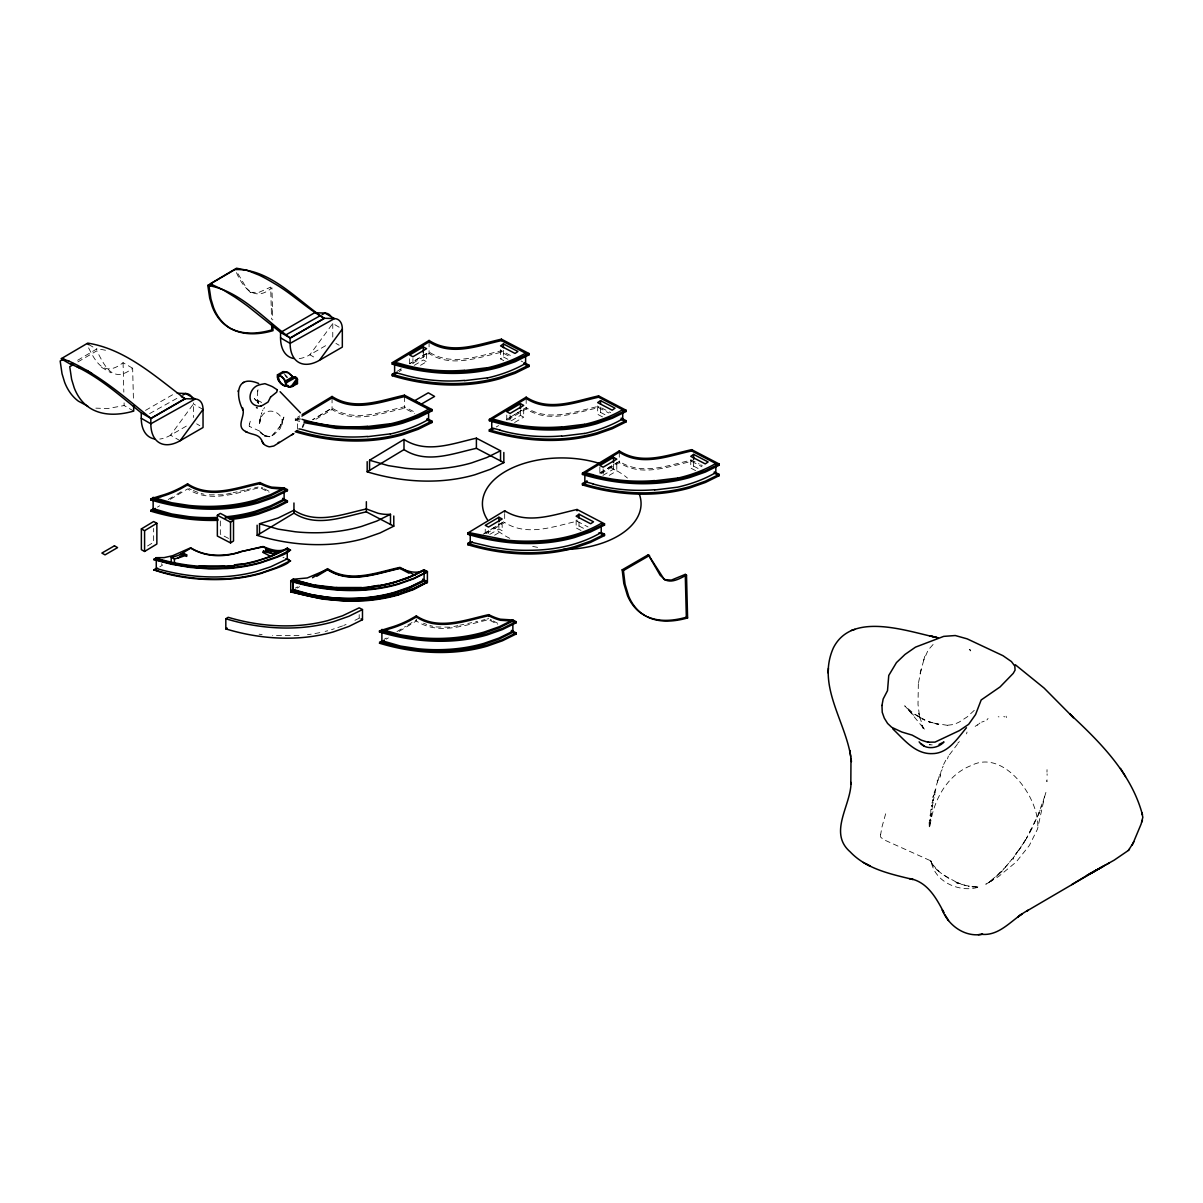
<?xml version="1.0" encoding="UTF-8"?>
<svg xmlns="http://www.w3.org/2000/svg" width="1203" height="1203" viewBox="0 0 1203 1203"><rect width="100%" height="100%" fill="white"/><g stroke="black" fill="none" stroke-linecap="round" stroke-linejoin="round"><path stroke-width="0.75" stroke-dasharray="5 3.75" d="M271.938 435.772L279.773 426.779L284.043 416.734M297.592 428.839L297.622 418.689A14.722 8.496 0 0 1 301.126 419.11M989.678 882.025L985.783 884.22L995.949 878.175A125.368 101.789 -49.4 0 0 999.076 876.115L1016.129 862.04L1029.362 845.453L1037.542 829.002L1044.61 796.702L1037.798 815.529L1026.415 838.521L1027.858 835.739M259.517 423.486L260.254 420.779M1046.986 772.131L1047.031 769.664M261.908 412.524L261.607 413.381M940.851 772.416L939.904 777.709L939.453 776.506M1011.663 859.739L1015.121 855.408L1013.873 856.686M260.013 431.712L263.607 434.884M930.31 860.656L934.039 867.273L932.957 864.912L940.039 872.461L948.926 878.566M259.983 418.945L260.134 419.742L261.096 414.734M931.784 802.912L933.137 802.431L932.22 805.679L931.784 802.912L933.438 800.145L937.047 782.942M281.111 424.343L280.419 425.636L280.75 424.9M1030.309 831.153L1032.039 828.506M930.039 822.912L929.152 822.717L929.317 827.559L930.355 813.86M1041.708 807.213L1041.843 806.085M1036.114 819.243L1034.144 823.86M259.998 419.486L259.683 421.245M880.536 834.265L880.641 837.093L883.378 839.514L930.46 860.701M930.175 825.063C933.513 800.386 947.032 774.747 971.407 765.454C1004.61 748.221 1040.505 799.769 1037.663 828.536M259.622 423.155L260.089 419.877M930.13 815.574L931.227 816.717L932.25 807.363M262.946 409.952L262.48 410.84M945.814 760.236L943.603 764.491M1047.091 773.83L1047.121 775.303M990.986 880.656L1003.001 869.919L1012.039 859.168M929.678 821.047L930.566 819.017M948.37 756.025L947.513 758.852M975.152 726.371L977.633 724.732M937.197 781.048L937.423 779.89L937.648 782.747M272.344 435.411L273.517 434.809A26.496 21.474 -49.3 0 0 274.164 434.343L279.893 428.96A14.767 11.985 -49.4 0 0 280.419 428.118L283.773 417.636L283.427 418.779M282.299 424.343C283.938 410.058 262.675 405.2 260.269 420.749M257.773 390.764L257.081 398.178L258.525 403.531M921.227 669.169L918.16 684.567L918.355 683.199L918.009 704.356L919.784 718.311L918.776 713.229L923.272 728.552L921.167 724.447L924.806 729.77L907.197 708.326L913.874 715.574L904.686 705.815L914.265 713.935L924.536 720.056L914.265 713.935M281.171 424.118L280.75 425.035M1032.264 827.438L1028.73 834.641M249.517 423.952L250.269 421.245M257.532 391.697L258.028 389.727M920.084 673.605L924.746 656.627L923.663 660.267L928.13 650.101L934.746 642.613M1018.355 850.897L1023.933 842.656L1021.873 845.273M930.942 815.213L930.746 809.484L931.814 805.499L932.911 805.439M281.562 423.351L281.983 422.388M1006.61 865.859L1008.64 863.243M265.081 435.651L269.923 436.674M955.964 882.19L966.024 885.649L978.926 887.032M282.54 421.261L282.239 421.757M1005.949 866.355L1005.482 867.258M1038.806 813.89L1039.377 812.326L1038.024 816.04M1046.655 780.777L1046.956 781.679L1047.016 779.83M1018.58 850.025L1014.625 855.859M885.649 813.799L882.055 826.687A339.321 275.427 -49.4 0 0 880.701 834.265M1015.949 854.145L1017.272 852.07M988.445 882.731L990.385 881.062M1023.287 843.378L1027.121 837.634M1021.121 846.701L1019.106 849.965M934.13 794.612L932.791 797.288L934.22 795.153M1045.918 792.401L1042.986 802.145M990.099 881.694L993.272 878.912M986.941 719.935L988.054 718.447M942.28 767.935L943.182 766.206M1015.768 854.356L1016.204 853.544M1039.542 811.333L1040.219 810.1M935.408 789.348L934.16 792.897L935.002 792.627M1029.422 833.138L1030.324 831.484M997.107 875.949L999.994 873.198L998.716 873.964M273.502 434.539L274.089 433.922M995.873 876.882L996.475 875.814M279.743 426.794L278.976 427.877M942.144 769.725L940.911 771.589M932.536 800.717L933.257 799.378M1003.001 869.919L1003.738 868.837M1025.512 839.814L1023.873 842.371M949.423 754.807L957.317 744.311M263.713 408.809L264.645 407.486M339.141 327.201L332.765 323.517L309.878 354.78A41.458 23.94 -60 0 1 299.081 358.644M959.362 741.665L957.633 743.289M977.528 725.274L978.265 724.356M999.528 873.303L1000.264 872.355M974.265 710.356L967.362 716.777L959.137 722.116L954.009 724.447L946.385 725.394L948.175 725.454L932.325 722.883L928.776 721.8L938.626 724.582L926.821 720.958L917.152 715.92M972.746 886.716L978.114 887.438M978.896 723.89L979.919 723.033M1001.107 871.528L1001.603 872.175L1002.249 870.671M990.866 881.333L991.919 880.656M503.771 360.614L500.553 358.93L503.425 356.975L503.425 349.517M602.492 416.87L597.665 414.343L600.538 412.388L600.538 407.351M580.989 530.463L576.147 527.937L579.019 525.982L579.019 522.072M695.605 470.614L690.763 468.102L693.635 466.132L693.635 459.426M966.58 733.89L967.001 732.056M299.622 421.426L295.216 420.133L295.216 418.689L299.833 415.907M295.216 420.133L299.773 417.396M168.209 499.516L174.676 495.621M176.826 494.328L183.277 490.433M157.458 507.095L159.608 505.801M170.36 499.305L187.578 488.929C210.224 503.606 236.314 492.719 259.983 487.651L269.036 492.373M315.938 419.23L332.058 409.516C354.705 424.163 380.78 413.351 404.449 408.238L414.734 413.606M399.155 371.547L401.456 370.163M412.96 363.216L429.08 353.502C451.726 368.118 477.802 357.456 501.471 352.223L510.042 356.689M147.518 545.982L153.653 542.267L153.653 528.433M159.788 566.808L162.465 565.184L161.307 563.771M524.027 408.9L526.177 407.606C548.824 422.223 574.899 411.561 598.583 406.328L600.086 407.11M496.253 426.96L498.553 425.576M507.771 420.027L526.177 408.915C548.824 423.531 574.899 412.87 598.583 407.637L608.868 413.005M295.291 588.132L297.442 586.838M297.171 588.072L299.592 586.628M483.185 534.162L504.674 521.2L484.313 533.485M486.253 533.621L504.674 522.508C527.26 536.764 553.47 526.478 577.064 521.23L588.041 526.959M599.921 473.05L619.289 461.366C641.936 476.012 667.996 465.245 691.68 460.087L699.229 464.012M600.868 473.771L619.289 462.659C641.936 477.32 667.996 466.553 691.68 461.381L701.966 466.749M384.043 639.379L386.208 638.071M396.96 631.59L405.576 626.387M407.727 625.094L416.328 619.906M386.208 639.169L388.358 637.861M399.11 631.38L416.328 620.989C438.975 635.62 465.05 624.943 488.734 619.71L497.786 624.432M329.893 409.366L312.675 419.742L332.058 408.058C354.705 422.719 380.765 411.952 404.449 406.779L415.02 412.298M426.915 353.351L409.697 363.727L429.08 352.043C451.726 366.674 477.802 356.013 501.471 350.78L512.027 356.283M599.906 473.035L617.139 462.659M77.609 360.298L97.263 348.644L107.638 350.674M414.208 365.366L423.306 359.983L426.584 361.727L426.584 352.404M420.509 365.306L426.584 361.727M511.305 420.779L520.418 415.396L523.696 417.125L523.696 407.065M514.583 422.509L523.696 417.125M489.801 534.373L498.899 529.004L502.177 530.734L502.177 524.854M494.598 535.215L502.177 530.734M602.898 475.426L613.515 469.155L616.793 470.884L616.793 460.824M609.199 475.365L616.793 470.884M77.924 361.892L96.811 350.81C104.751 365.953 112.586 384.283 132.646 368.223L133.458 400.358M145.518 410.388L173.202 394.404M186.315 426.118L170.57 435.2A41.458 23.94 -60 0 1 159.788 439.065M325.607 345.697L309.878 354.78L316.254 358.464M149.578 413.621L177.307 398.133M359.396 618.101L352.795 621.395M132.646 368.223L123.067 362.689C104.09 377.742 95.864 362.404 88.27 347.216M984.189 721.198L981.648 722.131M343.712 625.44L346.058 624.492M269.637 436.749L268.449 436.569M342.554 625.921L331.532 629.68M977.543 887.408C960.4 892.431 935.167 882.761 931.302 861.889M133.728 411.065L124.15 405.546L107.789 408.539L95.849 408.148M486.929 619.079L488.734 618.628M258.179 487.02L254.51 487.922M485.11 619.545L481.395 620.432M269.307 436.749L263.397 436.042L260.119 432.012M250.75 488.809L246.916 489.696M968.355 886.536L969.182 886.355M475.666 621.756L477.591 621.319M244.976 490.132L239.081 491.425M471.771 622.628L467.817 623.5M231.111 493.155L225.096 494.433M233.111 492.734L237.096 491.862M459.862 625.229L463.847 624.357M457.862 625.65L453.847 626.507M223.066 494.809L206.826 494.839M449.727 627.199L435.576 626.913M299.006 635.53L272.555 635.59M975.332 887.092L976.52 887.273M932.205 744.913L929.197 744.717L930.084 744.777M259.111 634.207L262.104 634.582M932.445 800.01L933.438 800.145M991.212 880.506L992.054 880.626M958.941 883.228L956.505 882.822L959.708 883.543M998.219 716.747L998.986 716.883M930.746 809.484L931.949 809.724M261.622 402.434L254.51 398.719L256.224 400.539L254.284 398.479L258.224 403.155L257.803 402.313M267.607 436.433L266.119 436.012M259.683 431.11L249.337 426.343M201.127 493.456L204.059 494.253M429.877 625.515L432.809 626.312M295.216 418.689L299.622 419.982M961.002 884.16L968.189 886.19M250.314 292.344L258.991 292.344L270.72 287.096L271.532 319.231M198.029 492.433L192.435 490.147M423.501 623.229L426.779 624.492M1003.783 716.462L1004.776 716.928M188.811 488.433L191.277 489.636M971.949 886.566L973.152 887.182M521.079 361.005L522.598 361.787M601.605 407.907L610.658 412.629M503.425 356.975L508.252 359.486M600.538 412.388L605.365 414.9M700.732 464.809L702.251 465.591M693.635 466.132L698.462 468.659M579.019 525.982L583.846 528.508M261.487 487.35L262.991 488.132M264.51 488.914L270.54 492.072M490.238 619.41L491.741 620.207M493.26 620.989L499.29 624.131M282.931 557.2L284.103 557.816M228.57 538.433L220.329 534.147L220.329 520.298M265.096 435.606L262.239 433.997M956.039 881.979L942.175 874.19M335.953 343.411L339.141 345.246M271.216 308.494L272.479 309.216M285.743 376.253L287.276 377.366L285.186 374.374M203.036 409.456L193.457 403.937A20.737 11.97 -60 0 0 193.427 402.855M88.661 344.524L96.917 349.291M101.503 367.321L111.067 372.84M196.66 423.832L199.848 425.682M180.149 440.734L170.57 435.2L193.457 403.937L193.457 417.486M256.901 400.614L258.465 401.486L256.299 400.193M929.152 822.717L930.31 823.469M250.374 292.419L246.826 288.69L237.171 272.374M934.114 794.01L935.077 794.852M935.272 868.04L937.257 870.25M260.72 432.674L261.487 433.456M937.167 869.799L938.881 871.739M249.292 426.268L249.186 425.546A71.503 58.015 -49.5 0 1 249.547 423.952M285.577 376.028L284.525 374.313M932.475 864.611L931.874 863.468M931.814 805.499L932.49 806.672L932.22 805.679M236.465 272.63C243.036 287.728 254.735 302.539 271.938 287.803L272.75 319.938M939.738 774.461L940.265 775.965M938.175 780.567L939.017 776.567M261.337 414.238L261.517 413.396M1006.114 716.176L1006.4 717.574M929.799 825.739L929.573 824.461L929.829 826.19M1013.437 857.348L1013.543 859.153M123.067 362.689L123.819 392.148M124.089 402.87L124.15 405.546M691.68 460.163L691.68 461.381M690.763 459.711L690.763 468.102M619.289 452.223L619.289 462.659M613.515 464.117L613.515 469.155M603.139 468.884L603.139 475.591M599.861 467.14L599.861 473.862M598.583 406.328L598.583 407.637M597.665 405.952L597.665 414.343M577.064 519.937L577.064 521.23M576.147 520.117L576.147 527.937M526.177 398.479L526.177 408.915M520.418 410.373L520.418 415.396M510.042 415.125L510.042 421.832M506.764 415.065L506.764 420.103M504.674 513.591L504.674 522.508M501.471 350.78L501.471 352.223M500.553 349.607L500.553 358.93M498.899 523.125L498.899 529.004M488.523 530.959L488.523 533.576M485.245 529.23L485.245 533.14M429.08 341.893L429.08 353.502M423.306 352.524L423.306 359.983M416.328 619.545L416.328 620.989M412.93 358.599L412.93 364.193M409.652 358.72L409.652 364.314M404.449 396.644L404.449 408.238M359.186 614.613L359.186 617.996M332.765 323.517L332.765 337.051M332.058 397.907L332.058 409.516M327.697 630.763A99.293 57.323 0 0 1 325.111 631.425M319.818 632.613A99.293 57.323 0 0 1 307.502 634.673M537.591 547.35A79.338 45.804 0 0 1 530.523 545.831M509.801 538.342A79.338 45.804 0 0 1 495.004 528.493M609.289 467.065A79.338 45.804 0 0 1 627.44 478.057M287.186 377.11A5.293 3.053 -60 0 1 286.329 376.825M401.095 368.93L396.795 371.516L401.08 368.93M521.876 410.208L506.809 419.291L521.876 410.208M970.069 649.876L969.287 649.319L970.731 650.913L970.069 649.876M931.648 862.671L930.881 860.912L931.618 862.611"/><path stroke-width="1.5" d="M259.502 533.906L259.532 523.756L278.043 518.057L293.953 510.237C316.615 524.884 342.675 514.117 366.359 508.959L378.088 513.29A74.812 45.323 57.4 0 0 386.885 514.418L390.494 514.298L390.494 524.448M311.803 584.673L293.126 579.275L290.735 580.733L290.735 590.868L293.111 589.425L293.126 579.275L307.276 577.951L327.562 569.38C350.208 584.041 376.283 573.26 399.967 568.102C407.351 571.199 416.689 574.598 424.103 569.816L427.396 571.53L427.396 581.681L413.712 588.447L398.404 593.846M369.547 470.373L369.562 460.223L403.997 439.456C426.644 454.072 452.719 443.411 476.403 438.178L500.538 450.764L500.538 460.914M394.614 372.825L394.629 364.359M470.238 541.982L492.042 547.064L507.305 549.335A109.864 63.428 0 0 0 530.854 550.267C555.275 550.042 579.921 544.854 601.214 532.523L604.507 534.237L604.507 535.546L590.432 542.463L574.628 547.951A103.187 59.579 0 0 1 548.373 552.974C521.32 555.816 493.816 552.598 467.847 544.733L467.847 543.425L470.238 541.982L470.238 534.373M621.214 418.133L626.011 420.629L626.011 421.937L612.327 428.704L597.019 434.103A103.503 59.759 0 0 1 562.643 440.012C537.936 441.636 513.004 438.328 489.35 431.125L489.35 429.832L491.756 428.373L491.741 421.065M584.853 474.824L584.823 482.132A14.722 8.496 0 0 1 588.342 482.553L593.064 483.847M269.788 446.719C269.998 447.321 262.6 445.321 262.194 441.486L262.54 442.057C259.081 433.215 252.871 435.591 245.562 431.486C235.683 426.644 245.096 416.509 242.961 409.561L243.051 410.238C235.217 395.576 235.923 373.983 258.705 383.486M978.28 934.686L982.671 934.19C965.377 937.738 948.445 925.724 942.265 909.919L943.844 912.566C936.37 898.16 927.227 881.619 909.663 878.596L913.032 879.498C890.927 874.145 866.371 869.047 850.19 851.859C828.01 832.611 851.032 805.529 851.032 782.461L850.822 784.07L850.987 758.416L851.408 761.604C847.664 723.469 816.04 686.853 833.333 647.981C851.739 611.289 906.25 631.064 936.445 637.455L929.513 635.755L937.994 637.755M238.149 391.561L238.209 390.569M828.16 672.958L828.416 668.266M1092.79 872.085L1114.158 860.16L1128.384 850.446L1133.091 843.183L1141.136 824.025L1142.85 817.213L1141.782 812.912L1142.474 814.837C1131.391 773.303 1100.264 742.341 1069.798 713.95L1073.482 717.74L1044.084 688.056L1015.287 664.718M1141.858 822.01L1142.444 820.055M303.818 424.133L302.554 427.125M1132.038 845.318L1133.797 841.709M71.022 364.178C97.443 375.396 119.187 394.975 141.262 412.855L141.262 418.283L150.826 423.802A41.458 23.94 -60 0 0 180.149 440.734L203.036 409.456A20.737 11.97 -60 0 0 195.202 399.005L185.623 393.486L177.262 393.231M287.953 386.223C282.013 386.81 278.149 380.795 278.389 375.411L283.983 372.178L287.382 372.569A7.143 4.752 47.7 0 1 289.006 373.381L293.577 377.426L286.284 381.637L285.322 381.08L292.615 376.87L294.825 376.93A4.436 2.556 -60 0 1 296.494 379.171L297.442 379.712L292.54 386.404L291.607 385.862A8.872 5.128 -60 0 1 285.322 382.238L283.773 378.915A9.353 5.278 61.8 0 0 281.201 376.599L277.442 374.87L283.036 371.637L286.329 371.787A9.007 5.985 51.2 0 1 288.314 372.614L293.577 377.426L295.788 377.486A4.436 2.556 -60 0 1 297.472 379.727M280.555 337.863L290.118 343.381A41.458 23.94 -60 0 0 319.442 360.314L342.329 329.036A20.737 11.97 -60 0 0 334.494 318.584L324.93 313.066L314.63 312.75L280.555 332.419L280.555 337.863A41.458 23.94 -60 0 0 293.833 358.524M286.494 549.23L287.246 548.222C298.69 551.801 264.525 561.094 261.547 562.628A103.503 59.759 0 0 1 227.172 568.553L208.811 568.869L190.209 567.44L171.773 564.312L153.879 559.666L156.285 557.681L164.104 557.621L172.6 555.726L190.706 547.786C205.743 557.23 223.743 556.493 240.224 552.177M423.351 570.823L424.103 569.816L424.103 580.508L407.471 588.432L392.614 593.274A99.293 57.323 0 0 1 368.193 597.68C342.99 600.177 317.366 597.229 293.126 589.981L290.735 591.966L322.419 599.094L345.667 601.169L364.028 600.838A103.503 59.759 0 0 0 398.404 594.929M966.46 727.755C957.483 738.431 948.159 753.469 932.4 753.619C915.288 754.386 904.009 739.439 892.837 728.958M1128.384 850.446L1129.497 849.138M270.57 397.05L268.058 402.058L263.382 404.87A12.571 7.248 0 0 1 262.495 405.351L261.171 405.922M270.6 397.035L276.705 392.148L277.352 389.862M503.425 343.923L500.553 345.878L515.049 353.441L517.922 351.487L503.425 343.923L503.425 347.652M600.538 400.644L597.665 402.599L612.162 410.163L615.019 408.193L600.538 400.644L600.538 403.997M579.019 514.237L576.147 516.207L590.643 523.756L593.515 521.801L579.019 514.237L579.019 518.162M693.635 454.388L690.763 456.358L705.259 463.907L708.131 461.952L693.635 454.388L693.635 459.426M217.352 515.275L220.329 513.38L233.517 520.252L233.517 541.019L230.54 542.914L217.352 536.042L217.352 515.275L230.54 522.147L233.517 520.252M269.773 555.936L263.171 552.493L266.149 550.598L265.788 549.741M287.246 548.222C279.833 553.004 270.51 549.591 263.111 546.508L240.224 551.816M291.562 434.93L273.788 446.012L270.51 446.629M225.818 618.748L228.194 617.304C252.435 624.552 278.058 627.515 303.276 625.004A99.293 57.323 0 0 0 327.697 620.613L342.554 615.771L359.186 607.846L362.479 609.56L362.479 619.71L348.795 626.477L333.487 631.861A103.503 59.759 0 0 1 299.111 637.785C274.404 639.394 249.472 636.086 225.818 628.898L225.818 618.748C249.472 625.936 274.404 629.259 299.111 627.635A103.503 59.759 0 0 0 333.487 621.71L348.795 616.327L362.479 609.56M225.818 628.898L227.156 628.086M150.751 498.824L160.976 495.621A148.841 84.015 -61.1 0 0 180.691 487.696L187.578 483.847C210.224 498.538 236.314 487.636 259.983 482.568L261.698 483.426A68.03 41.218 57.4 0 0 271.713 487.14L284.119 487.907L287.412 489.621L287.412 490.719L273.728 497.486L258.419 502.869A103.503 59.759 0 0 1 224.044 508.794C199.337 510.418 174.405 507.095 150.751 499.907L150.751 498.824C174.405 506.012 199.337 509.32 224.044 507.696A103.503 59.759 0 0 0 258.419 501.786L273.728 496.388L287.412 489.621M150.751 499.907L160.976 496.704M302.133 414.524L332.058 396.464C354.705 411.11 380.78 400.358 404.449 395.185L431.892 409.486L431.892 410.945L418.193 417.712L402.885 423.095A103.503 59.759 0 0 1 368.509 429.02L336.193 428.418L304.073 422.629M301.923 416.088L332.058 397.907C354.705 412.539 380.78 401.877 404.449 396.644L431.892 410.945M392.238 362.674L429.08 340.449C451.726 355.08 477.802 344.404 501.471 339.171L528.899 353.471L528.899 354.93L515.215 361.697L499.907 367.08A103.503 59.759 0 0 1 465.531 373.005C440.824 374.629 415.907 371.306 392.238 364.118L392.238 362.674C415.892 369.862 440.824 373.171 465.531 371.547A103.503 59.759 0 0 0 499.907 365.637L515.215 360.238L528.899 353.471M392.238 364.118L429.08 341.893C451.726 356.554 477.786 345.787 501.471 340.629L528.899 354.93M217.969 520.313C195.247 521.094 172.48 517.741 150.751 511.14L153.142 508.613L171.818 513.997L188.931 516.643A109.623 63.293 0 0 0 216.194 517.47M150.751 511.14L155.307 508.403M297.517 430.343L295.216 431.727C318.885 438.93 343.802 442.238 368.509 440.614A103.503 59.759 0 0 0 402.885 434.704L418.193 429.306L431.892 422.539L431.892 421.095L427.08 418.584M524.102 362.569L528.899 365.08L528.899 366.524L515.215 373.291L499.907 378.689A103.503 59.759 0 0 1 465.531 384.599C440.824 386.223 415.907 382.915 392.238 375.712L392.238 374.268L394.644 372.825A14.722 8.496 0 0 1 398.133 373.246L402.855 374.539A103.909 59.985 0 0 0 464.493 380.404M392.238 375.712L396.84 372.945M141.368 528.914L153.653 521.516L156.856 523.275L156.856 544.042L144.586 551.455L141.368 549.681L141.368 528.914L144.586 530.688L156.856 523.275M153.879 559.666L156.27 558.222C180.51 565.485 206.134 568.433 231.337 565.921A99.293 57.323 0 0 0 255.773 561.53L270.615 556.688L287.246 548.763L290.54 550.478M153.879 569.816L156.195 568.418C180.48 575.545 206.104 578.628 231.337 576.072A99.293 57.323 0 0 0 255.773 571.681L270.615 566.839L287.246 558.914C298.69 562.493 264.525 571.786 261.547 573.335A103.503 59.759 0 0 1 227.172 579.244C202.63 580.628 176.48 578.026 153.879 569.816C177.533 577.004 202.465 580.327 227.172 578.703A103.503 59.759 0 0 0 261.547 572.793L276.855 567.395L290.54 560.628M153.879 570.357L157.638 568.102M180.119 554.538L190.706 548.147C205.096 556.794 222.495 557.591 238.224 552.598M177.352 558.357L183.488 554.658L183.488 553.245A114.45 64.616 -61.1 0 1 171.202 557.515L171.217 562.057M257.126 525.2L257.126 535.35L293.953 513.14C316.615 527.816 342.69 516.914 366.359 511.861L393.787 526.162L393.787 516.012M367.171 461.666L367.171 471.817L403.997 449.606C426.644 464.253 452.719 453.486 476.403 448.328L503.831 462.629L503.831 452.478M489.35 419.381L526.177 397.17C548.824 411.787 574.899 401.125 598.583 395.892L626.011 410.193L626.011 411.501L612.327 418.268L597.019 423.651A103.503 59.759 0 0 1 562.643 429.576C537.936 431.2 513.004 427.892 489.35 420.689L489.35 419.381C513.004 426.584 537.936 429.892 562.643 428.268A103.503 59.759 0 0 0 597.019 422.358L612.327 416.96L626.011 410.193M489.35 420.689L526.177 398.479C548.824 413.095 574.899 402.434 598.583 397.201L626.011 411.501M489.35 431.125L493.952 428.358M424.103 569.816L410.403 576.583L395.11 581.966A103.503 59.759 0 0 1 360.735 587.891L356.178 588.132A109.623 63.293 0 0 1 328.915 587.32L315.938 585.485L293.126 579.831L290.735 581.275C314.389 588.462 339.321 591.771 364.028 590.147A103.503 59.759 0 0 0 398.404 584.237M312.494 577.741L327.562 568.658C350.208 583.335 376.298 572.448 399.967 567.38L415.05 575.245M290.735 591.966L294.494 589.696M316.81 576.237L327.562 569.741C350.208 584.387 376.283 573.636 399.967 568.463L409.02 573.184M467.847 532.989L504.674 510.764C527.26 525.019 553.47 514.734 577.064 509.486L604.507 523.801L604.507 525.094L590.432 532.027L574.628 537.5A103.187 59.579 0 0 1 548.373 542.538C521.32 545.38 493.816 542.162 467.847 534.297L467.847 532.989C493.816 540.854 521.32 544.087 548.373 541.23A103.187 59.579 0 0 0 574.628 536.207L590.432 530.718L604.507 523.801M467.847 534.297L470.238 532.839L507.32 540.192A109.864 63.428 0 0 0 530.869 541.124C555.29 540.899 579.936 535.711 601.214 523.38L604.507 525.094M582.447 473.14L619.289 450.914C641.936 465.576 668.011 454.809 691.68 449.651L719.123 463.952L719.123 465.26L705.424 472.027L690.116 477.411A103.503 59.759 0 0 1 655.74 483.32C631.034 484.944 606.117 481.636 582.447 474.448L582.447 473.14C606.117 480.328 631.034 483.651 655.74 482.027A103.503 59.759 0 0 0 690.116 476.102L705.424 470.719L719.123 463.952M582.447 474.448L619.289 452.223C641.936 466.884 668.011 456.072 691.68 450.945L719.123 465.26M467.847 544.733L472.448 541.951M714.311 471.877L719.123 474.388L719.123 475.696L705.424 482.463L690.116 487.847A103.503 59.759 0 0 1 655.74 493.771C631.034 495.38 606.117 492.072 582.447 484.884L582.447 483.576L587.004 480.839M582.447 484.884L587.064 482.102M379.501 630.883L389.712 627.695A148.841 84.015 -61.1 0 0 409.441 619.771L416.328 615.921C438.975 630.567 465.05 619.801 488.734 614.643L490.448 615.5A68.03 41.218 57.4 0 0 500.448 619.214L512.869 619.981L516.162 621.695L516.162 622.778L502.463 629.545L487.155 634.943A103.503 59.759 0 0 1 452.779 640.853C428.073 642.477 403.155 639.169 379.501 631.966L379.501 630.883C403.155 638.071 428.073 641.394 452.779 639.77A103.503 59.759 0 0 0 487.17 633.861L502.463 628.462L516.162 621.695M379.501 631.966L389.712 628.778A148.841 84.015 -61.1 0 0 409.441 620.853L416.328 617.004C438.975 631.65 465.05 620.883 488.734 615.725L490.448 616.583A68.03 41.218 57.4 0 0 500.448 620.297L512.869 621.064L516.162 622.778M511.365 630.432L516.162 632.928L516.162 634.011L502.463 640.778L487.155 646.176A103.503 59.759 0 0 1 452.779 652.086C428.073 653.71 403.155 650.402 379.501 643.214L381.892 640.673L400.569 646.071L417.682 648.718A109.623 63.293 0 0 0 444.945 649.53L449.486 649.289A103.503 59.759 0 0 0 483.877 643.379L499.17 637.981L512.869 631.214M379.501 643.214L384.043 640.462M72.691 363.216L71.052 364.193L73.954 365.336M981.693 934.295C1000.55 936.22 1012.715 918.16 1028.024 910.325L1026.986 910.927L1102.956 866.461L1090.098 873.694L1098.083 869.213M1071.723 884.611L1091.858 872.521L1086.715 875.513M423.306 346.945L409.652 355.005L412.93 356.735L426.584 348.675L423.306 346.945L423.306 352.524M520.418 403.652L506.764 411.712L510.042 413.456L523.696 405.396L520.418 403.652L520.418 408.689M498.899 517.26L485.245 525.32L488.523 527.049L502.177 518.989L498.899 517.26L498.899 521.666M613.515 457.411L599.861 465.471L603.139 467.2L616.793 459.14L613.515 457.411L613.515 462.448M68.872 361.065L61.518 358.539L87.744 343.126C125.593 349.081 155.488 376.614 185.127 398.825L151.037 418.494C125.217 397.396 99.503 374.99 68.887 361.08M73.022 364.78L69.744 366.704L71.624 379.366L74.21 387.832A103.608 59.819 -60 0 0 87.969 406.704C101.112 416.358 118.796 415.396 133.728 411.065L133.593 405.712M212.314 284.359L209.036 286.284L210.931 298.945L213.502 307.412A103.608 59.819 -60 0 0 227.277 326.284L229.457 327.757M292.645 434.238L293.517 433.727M63.428 359.111L60.165 361.02L62.03 373.727L64.616 382.238A103.608 59.819 -60 0 0 78.406 401.17L87.774 406.148M207.803 285.412L234.856 269.607C269.622 267.983 297.427 300.464 324.419 318.404L290.344 338.073C264.389 319.427 240.51 290.84 207.803 285.412L209.683 298.133L212.254 306.63A103.608 59.819 -60 0 0 226.044 325.577C239.427 335.772 257.622 335.216 273.021 330.645L272.886 325.291M293.727 433.606L291.442 434.99L293.352 433.877M263.728 550.929L263.171 552.493M150.826 418.373L184.901 398.689L195.202 399.005L150.826 423.802L150.826 418.373L141.262 412.855M290.118 337.953L324.208 318.269L334.494 318.584L290.118 343.381L290.118 337.953L280.555 332.419L248.269 306.585A57.428 6.932 38.9 0 0 234.811 297.081L223.141 289.863L210.345 283.773L236.555 268.224L246.931 270.254L259.292 275.201A53.985 11.368 35.9 0 1 273.592 283.066C291.547 293.246 306.329 308.103 324.208 318.269M180.149 440.734L203.036 427.516L203.036 409.456M319.442 360.314L342.329 347.096L342.329 329.036M297.442 379.712L297.472 383.592L292.54 386.404A8.872 5.128 -60 0 1 286.269 382.78L286.269 381.622L293.562 377.411M296.494 383.035L291.607 385.862L296.494 379.171L296.494 383.035L297.442 383.577M414.494 400.794L428.313 392.81L434.584 396.434L420.779 404.419M646.327 616.387L640.597 612.838A103.503 59.759 -60 0 1 627.41 595.44L623.801 583.485L622.177 569.831L648.312 554.733L663.921 578.944M622.177 569.831L623.425 570.553L649.56 555.455M1090.083 873.799L1106.219 864.551M1107.316 864.055L1108.971 863.107M286.103 334.75L319.381 316.163M322.148 314.615L324.93 313.066A20.737 11.97 -60 0 1 331.141 316.72M182.856 395.035L185.623 393.486A20.737 11.97 -60 0 1 192.285 397.967M431.892 409.486L418.193 416.253L402.885 421.651A103.503 59.759 0 0 1 368.509 427.561L336.193 426.975L304.073 421.185M284.119 499.14L270.419 505.907L255.126 511.305A103.503 59.759 0 0 1 225.247 516.854M528.899 365.08L515.215 371.847L499.907 377.231A103.503 59.759 0 0 1 465.531 383.156C440.824 384.78 415.907 381.456 392.238 374.268M230.029 519.516A103.503 59.759 0 0 0 258.419 514.117L277.307 507.155L287.412 501.952L287.412 500.869L273.728 507.636L258.419 513.019A103.503 59.759 0 0 1 228.54 518.583M431.892 421.095L418.193 427.862L402.885 433.245A103.503 59.759 0 0 1 368.509 439.17C344.314 440.749 319.908 437.621 296.69 430.719M290.54 549.936L276.855 556.703L261.547 562.087A103.503 59.759 0 0 1 227.172 568.011C202.465 569.636 177.533 566.327 153.879 559.124M500.538 450.764L486.839 457.531L471.531 462.914A103.503 59.759 0 0 1 437.155 468.839L432.614 469.08A109.623 63.293 0 0 1 405.351 468.268L388.238 465.621L369.562 460.223M390.494 514.298L376.81 521.064L361.501 526.448A103.503 59.759 0 0 1 327.126 532.373L322.584 532.613A109.623 63.293 0 0 1 295.306 531.786L278.194 529.155L259.532 523.756M503.831 462.629L490.132 469.396L474.839 474.779A103.503 59.759 0 0 1 440.463 480.704C415.757 482.328 390.825 479.02 367.171 471.817M393.787 526.162L380.103 532.929L364.795 538.312A103.503 59.759 0 0 1 330.419 544.237C305.712 545.861 280.78 542.538 257.126 535.35M626.011 420.629L612.327 427.396L597.019 432.794A103.503 59.759 0 0 1 562.643 438.704C537.936 440.328 513.004 437.02 489.35 429.832M427.396 571.53L413.712 578.297L398.404 583.696M424.103 579.966L410.403 586.733L395.11 592.117A103.503 59.759 0 0 1 360.735 598.041L356.178 598.282A109.623 63.293 0 0 1 328.915 597.47L311.803 594.823L293.126 589.425M424.103 581.049L410.403 587.816L395.11 593.214A103.503 59.759 0 0 1 360.735 599.124L356.178 599.38A109.623 63.293 0 0 1 328.915 598.553L311.803 595.906L293.126 590.523M398.404 594.929L413.712 589.545L427.396 582.222L413.712 588.989L398.404 594.387M719.123 474.388L705.424 481.155L690.116 486.538A103.503 59.759 0 0 1 655.74 492.463C631.034 494.087 606.117 490.764 582.447 483.576M512.869 621.064L499.17 627.831L483.862 633.214A103.503 59.759 0 0 1 449.486 639.139L444.945 639.379A109.623 63.293 0 0 1 417.682 638.567L400.569 635.921L381.892 630.522M516.162 632.928L502.463 639.695L487.155 645.094A103.503 59.759 0 0 1 452.779 651.003C428.073 652.627 403.155 649.319 379.501 642.116M645.064 615.665C657.936 623.154 673.8 621.876 687.59 617.936L686.507 575.094L685.259 574.372L671.334 580.117L664.853 579.62M686.507 575.094C679.83 578.523 670.958 584.056 663.695 578.989M604.507 534.237L590.432 541.17L574.628 546.643A103.187 59.579 0 0 1 548.373 551.666C521.32 554.523 493.816 551.29 467.847 543.425M261.156 405.922L259.743 406.133A3.338 1.925 0 0 1 259.096 406.163C245.247 405.261 248.63 386.614 260.284 384.659A2.977 1.714 0 0 0 260.765 384.479L264.946 383.667L270.419 385.787A44.857 25.895 0 0 0 272.449 386.689L277.337 389.847M183.488 554.658L186.691 556.433L186.691 554.884L184.886 555.621A113.157 63.879 -61.1 0 1 177.142 558.252L174.42 558.899L171.217 557.485M939.017 744.416L943.979 741.965C937.588 748.883 925.062 750.191 919.122 741.845M398.404 584.237L413.712 578.838L427.396 572.072L424.103 570.357L407.471 578.282L392.614 583.124A99.293 57.323 0 0 1 368.193 587.53L341.953 588.222L315.096 585.139M243.021 382.599L243.803 382.374M851.258 630.432L854.942 629.364M687.59 617.936L686.342 617.214C673.77 620.778 659.755 622.162 647.455 616.823M487.38 367.712L464.569 370.509M487.38 377.862L464.553 380.659M390.358 423.727L367.547 426.524M390.358 433.877L367.532 436.674M584.493 424.283L561.681 427.08M584.493 433.426L561.666 436.223M238.224 552.237L263.111 546.869L272.149 551.576M677.59 478.042L654.778 480.824M241.968 563.726L234.48 564.899M378.81 585.32L371.336 586.493M282.991 489.2L271.713 488.238A68.03 41.218 57.4 0 1 261.698 484.523L259.983 483.666C236.299 488.764 210.224 499.621 187.578 484.929L180.691 488.794A148.841 84.015 -61.1 0 1 160.976 496.704M654.763 489.967L677.59 487.17A110.706 63.924 0 0 0 715.74 472.614M224.66 565.921L199.127 565.921M361.517 587.53L335.983 587.515M217.969 519.23C195.247 519.997 172.48 516.658 150.751 510.057M275.412 551.56C283.953 550.688 272.855 554.824 269.983 552.929A60.721 36.797 57.4 0 1 263.171 551.245M928.596 742.191L927.708 741.83M277.442 374.87C277.051 380.84 281.983 386.975 288.359 385.592C282.449 388.855 273.186 375.201 279.652 375.396A10.932 6.165 61.2 0 1 281.863 376.704L286.284 381.637M302.133 419.336L305.848 420.403A103.909 60 0 0 0 367.486 426.268M929.513 635.755L930.505 636.011M290.735 580.733C314.389 587.921 339.321 591.229 364.028 589.605A103.503 59.759 0 0 0 398.404 583.696M290.735 590.868C314.389 598.071 339.321 601.38 364.028 599.756A103.503 59.759 0 0 0 398.404 593.846M290.735 591.425C314.389 598.613 339.321 601.921 364.028 600.297A103.503 59.759 0 0 0 398.404 594.387M61.473 358.509L65.037 359.607M499.952 430.088L495.23 428.809A14.722 8.496 0 0 0 491.756 428.373M593.079 474.719L588.357 473.426A14.722 8.496 0 0 0 584.853 473.005M153.142 498.463L171.818 503.846L188.931 506.493A109.623 63.293 0 0 0 216.194 507.32L220.751 507.064A103.503 59.759 0 0 0 255.126 501.155L270.419 495.771L284.119 489.004L287.412 490.719M256.48 407.591L257.337 407.997M230.525 328.374C243.232 335.051 258.434 333.742 271.803 329.938L271.667 324.584M77.052 366.735L80.345 368.389M186.691 554.884L183.488 553.245M523.756 363.847L528.899 366.524M620.868 419.261L626.011 421.937M713.981 473.005L719.123 475.696M426.749 419.862L431.892 422.539M599.019 532.673L604.507 535.546M282.615 498.358L287.412 500.869M282.615 499.44L287.412 501.952M422.599 579.184L427.396 581.681M424.103 580.508L427.396 582.222M422.599 580.267L427.396 582.778M511.365 631.515L516.162 634.011M274.404 552.748L275.532 553.35M285.863 558.733L290.54 561.169M266.149 550.598L272.735 554.027M361.035 618.959L362.479 619.71M246.164 431.817L246.976 432.238L245.562 431.486M866.205 863.995L870.01 866.01L863.348 862.461M416.073 401.697L419.2 403.501M181.322 396.629L184.901 398.689M87.263 343.712L88.842 344.629M61.293 358.9L71.082 364.554M86.917 370.404L92.105 373.622M644.026 615.049L641.846 613.56A103.503 59.759 -60 0 1 628.658 596.162L625.064 584.207L623.425 570.553M664.943 579.711L660.146 575.26L648.312 554.733M920.942 743.529L923.994 745.935M280.073 391.697L300.449 412.794M293.126 579.275L293.908 580.222M156.285 557.681L157.052 558.613M1120.489 768.401L1125.527 776.536M947.723 919.318L948.49 920.551M263.517 443.742L262.78 442.539L263.427 443.591M945.032 914.866L948.084 919.889M850.115 752.913L849.724 750.371L850.671 756.356M242.69 407.877L242.901 409.14M685.259 574.372L686.342 617.214M715.83 465.366L715.83 472.674M691.68 449.651L691.68 450.945M622.718 411.606L622.718 418.915M619.289 450.914L619.289 452.223M601.214 527.952L601.214 532.523M598.583 395.892L598.583 397.201M577.064 509.486L577.064 510.794M526.177 397.17L526.177 398.479M525.606 354.9L525.606 363.366A110.706 63.924 0 0 1 487.441 377.953M512.869 621.695L512.869 619.981L499.17 626.748L483.862 632.131A103.503 59.759 0 0 1 449.486 638.056L444.945 638.297A109.623 63.293 0 0 1 417.682 637.47L400.569 634.838L381.892 629.44L381.892 631.154M512.869 623.605L512.869 632.297L499.17 639.064L483.862 644.462A103.503 59.759 0 0 1 449.486 650.372L444.945 650.628A109.623 63.293 0 0 1 417.682 649.8L400.569 647.154L381.892 641.755L381.892 632.432M504.674 510.764L504.674 512.072M501.471 339.171L501.471 340.629M488.734 614.643L488.734 616.447M476.403 438.178L476.403 448.328M429.08 340.449L429.08 341.893M428.584 412.614L428.584 419.381A110.706 63.924 0 0 1 390.419 433.967M416.328 615.921L416.328 617.545M404.449 395.185L404.449 396.644M403.997 439.456L403.997 449.606M366.359 501.711L366.359 511.861M332.058 396.464L332.058 397.907M293.953 502.989L293.953 513.14M293.126 579.831L293.126 589.981M287.246 548.763L287.246 558.914M284.119 489.636L284.119 487.907L270.419 494.674L255.126 500.072A103.503 59.759 0 0 1 220.751 505.982L216.194 506.237A109.623 63.293 0 0 1 188.931 505.41L171.818 502.764L153.142 497.365L153.142 499.095M284.119 491.531L284.119 500.237L270.419 507.004L255.126 512.388A103.503 59.759 0 0 1 225.247 517.952M259.983 482.568L259.983 484.207M230.54 522.147L230.54 542.914M187.578 483.847L187.578 485.486M174.42 558.899L174.42 563.831M156.27 558.222L156.27 568.372M153.142 499.726L153.142 509.696L171.818 515.095L188.931 517.726A109.623 63.293 0 0 0 216.194 518.553M144.586 530.688L144.586 551.455M287.397 548.297A112.48 63.368 -0.6 0 1 242.224 564.177M198.841 567.079A124.947 74.466 -0.6 0 1 155.548 558.463M234.72 565.515A101.338 59.323 -0.3 0 1 224.811 566.568M275.427 551.606A57.368 34.767 57.4 0 1 266.149 549.485M424.253 569.906A112.48 63.368 -0.6 0 1 379.065 585.771M335.697 588.688A124.947 74.466 -0.6 0 1 292.389 580.057M371.577 587.109A101.338 59.323 -0.3 0 1 361.667 588.162M639.259 493.997A79.338 45.804 0 0 1 563.169 549.515M487.426 519.741A79.338 45.804 0 0 1 509.801 469.11A79.338 45.804 0 0 1 599.771 463.531M715.74 463.486A110.691 63.909 0 0 1 677.65 478.132M654.718 480.568A103.909 60 0 0 1 593.004 474.794M654.703 489.711A103.909 59.985 0 0 1 592.989 483.937M491.756 419.245A14.722 8.496 0 0 1 495.245 419.667L499.982 420.96A103.909 60 0 0 0 561.621 426.824M622.628 418.87A110.706 63.924 0 0 1 584.553 433.516M622.628 409.727A110.691 63.909 0 0 1 584.553 424.373M561.606 435.952A103.909 59.985 0 0 1 499.877 430.178M394.644 362.674A14.722 8.496 0 0 1 398.133 363.095L402.87 364.389A103.909 60 0 0 0 464.508 370.253M525.516 353.156A110.691 63.909 0 0 1 487.441 367.802M428.509 409.17A110.691 63.909 0 0 1 390.419 423.817M298.87 428.93A14.722 8.496 0 0 1 301.111 429.26L305.833 430.554A103.909 59.985 0 0 0 367.471 436.418M154.525 438.945A41.458 23.94 -60 0 1 141.262 418.283M283.547 372.599A54.526 31.473 -60 0 1 283.036 371.637L283.983 372.178A54.526 31.473 -60 0 0 284.359 372.9M881.979 705.454L882.235 712.311L884.28 718.086L887.588 723.439L891.709 727.304L901.754 731.995L912.175 735.123L921.348 740.161L927.573 742.161L934.972 742.131L959.438 730.582L968.656 724.311L975.573 714.537L981.182 699.966L1000.039 686.958L1013.212 673.394L1015.061 670.161L1014.821 666.086L1011.452 661.59L1002.986 655.695L967.152 638.853L955.257 635.53L943.723 636.372L915.498 647.139L905.032 654.417L896.461 662.597L888.761 675.454L887.513 690.657L883.152 699.018L881.979 705.454M278.299 442.824L279.006 442.328L278.299 442.824M1018.67 916.265L1017.723 917.032L1022.039 913.874L1018.67 916.265M114.435 545.816L101.879 553.064L105.022 554.869L117.578 547.621L114.435 545.816M294.825 376.93L285.322 382.238L286.269 382.78L295.773 377.471L294.825 376.93"/></g></svg>
